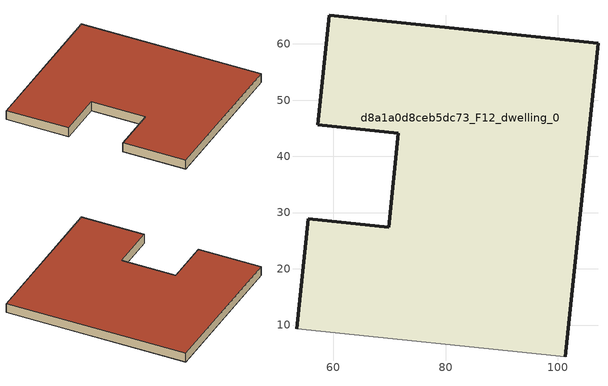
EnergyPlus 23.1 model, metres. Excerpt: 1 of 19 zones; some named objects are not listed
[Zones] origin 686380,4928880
d8a1a0d8ceb5dc73_F12_dwelling_0
 floor to d8a1a0d8ceb5dc73_F11_dwelling_0 (EU_floor_Construction): 101.25,4.31 107.12,60.13 59.34,65.15 57.29,45.62 71.62,44.11 69.86,27.36 55.53,28.87 53.47,9.33 z36
 wall outside (EU_wall_Construction): 53.47,9.33 55.53,28.87 69.86,27.36 71.62,44.11 57.29,45.62 59.34,65.15 107.12,60.13 101.25,4.31 z36:39
 wall adiabatic (EU_wall_Construction): 101.25,4.31 53.47,9.33 z36:39
 roof outside (EU_roof_Construction): 107.12,60.13 101.25,4.31 53.47,9.33 55.53,28.87 69.86,27.36 71.62,44.11 57.29,45.62 59.34,65.15 z39
[Building]
EU S2 Campaign: North Axis=0; Terrain=City; Solar Distribution=FullExterior
[Site:Location]
Bologna: Latitude=44.5; Longitude=11.25; Time Zone=1; Elevation=37
[SizingPeriod:WeatherFileDays]
AnnualSizingPeriod: Begin Month=1; Begin Day of Month=1; End Month=12; End Day of Month=31; Day of Week for Start Day=Monday; Use Weather File Daylight Saving Period=No; Use Weather File Rain and Snow Indicators=No
[MATERIAL]
EU_InternalMass_Material: Roughness=MediumRough; Thickness=0.1; Conductivity=1; Density=1800; Specific Heat=900; Thermal Absorptance=0.9; Solar Absorptance=0.7; Visible Absorptance=0.7
[MATERIAL:NOMASS] Roughness=MediumRough; Thermal Absorptance=0.9; Solar Absorptance=0.7; Visible Absorptance=0.7
Name | Thermal Resistance
EU_wall_NoMass | 0.905828
EU_roof_NoMass | 0.37593
EU_floor_NoMass | 0.67114
[CONSTRUCTION]
EU_wall_Construction: EU_wall_NoMass
EU_roof_Construction: EU_roof_NoMass
EU_floor_Construction: EU_floor_NoMass
EU_InternalMass_Construction: EU_InternalMass_Material
[ZONE]
d8a1a0d8ceb5dc73_F12_dwelling_0: Type=1; Multiplier=1; Ceiling Height=autocalculate; Volume=7360.51; Floor Area=autocalculate; Part of Total Floor Area=Yes
[INTERNALMASS]
d8a1a0d8ceb5dc73_F12_dwelling_0_EU_InternalMass: Construction=EU_InternalMass_Construction; Zone or ZoneList=d8a1a0d8ceb5dc73_F12_dwelling_0; Surface Area=5393.01
[OTHEREQUIPMENT]
EU_Step8_InternalGain_d8a1a0d8ceb5dc73_F12_dwelling_0_f000: Fuel Type=Electricity; Zone or ZoneList or Space or SpaceList=d8a1a0d8ceb5dc73_F12_dwelling_0; Schedule=EU_Step8_GainSchedule_d8a1a0d8ceb5dc73_F12_dwelling_0_f000; Design Level Calculation Method=Watts/Area; Power per Zone Floor Area=1; Fraction Latent=0; Fraction Radiant=0; Fraction Lost=0; Carbon Dioxide Generation Rate=0; EndUse Subcategory=EU_Step8_InternalGains
[ZONEVENTILATION:DESIGNFLOWRATE]
EU_ConstantAir_d8a1a0d8ceb5dc73_F12_dwelling_0: Zone or ZoneList or Space or SpaceList=d8a1a0d8ceb5dc73_F12_dwelling_0; Schedule=EU_AlwaysOn; Design Flow Rate Calculation Method=AirChanges/Hour; Air Changes per Hour=0.73129; Ventilation Type=Natural; Fan Pressure Rise=0; Fan Total Efficiency=1; Constant Term Coefficient=1; Temperature Term Coefficient=0; Velocity Term Coefficient=0; Velocity Squared Term Coefficient=0; Minimum Indoor Temperature=-100; Maximum Indoor Temperature=100; Delta Temperature=-100; Minimum Outdoor Temperature=-100; Maximum Outdoor Temperature=100; Maximum Wind Speed=40
[HVACTEMPLATE:ZONE:IDEALLOADSAIRSYSTEM]
d8a1a0d8ceb5dc73_F12_dwelling_0: Template Thermostat=EU_HeatOnly_d8a1a0d8ceb5dc73_F12_dwelling_0; System Availability Schedule=EU_AlwaysOn; Maximum Heating Supply Air Temperature=50; Minimum Cooling Supply Air Temperature=13; Maximum Heating Supply Air Humidity Ratio=0.0156; Minimum Cooling Supply Air Humidity Ratio=0.0077; Heating Limit=NoLimit; Cooling Limit=NoLimit; Heating Availability Schedule=EU_AlwaysOn; Cooling Availability Schedule=EU_CoolingOff; Dehumidification Control Type=ConstantSensibleHeatRatio; Cooling Sensible Heat Ratio=0.7; Dehumidification Setpoint=60; Humidification Control Type=None; Humidification Setpoint=30; Outdoor Air Method=None; Outdoor Air Flow Rate per Person=0.00944; Outdoor Air Flow Rate per Zone Floor Area=0; Outdoor Air Flow Rate per Zone=0; Demand Controlled Ventilation Type=None; Outdoor Air Economizer Type=NoEconomizer; Heat Recovery Type=None; Sensible Heat Recovery Effectiveness=0.7; Latent Heat Recovery Effectiveness=0.65
[SIZING:ZONE]
d8a1a0d8ceb5dc73_F12_dwelling_0: Zone Cooling Design Supply Air Temperature Input Method=SupplyAirTemperature; Zone Cooling Design Supply Air Temperature=13; Zone Heating Design Supply Air Temperature Input Method=SupplyAirTemperature; Zone Heating Design Supply Air Temperature=50; Zone Cooling Design Supply Air Humidity Ratio=0.008; Zone Heating Design Supply Air Humidity Ratio=0.008; Cooling Design Air Flow Method=DesignDay; Cooling Design Air Flow Rate=0; Cooling Minimum Air Flow per Zone Floor Area=0.000762; Cooling Minimum Air Flow=0; Cooling Minimum Air Flow Fraction=0.2; Heating Design Air Flow Method=DesignDay; Heating Design Air Flow Rate=0; Heating Maximum Air Flow per Zone Floor Area=0.002032; Heating Maximum Air Flow=0.141576; Heating Maximum Air Flow Fraction=0.3; Account for Dedicated Outdoor Air System=No; Dedicated Outdoor Air System Control Strategy=NeutralSupplyAir; Dedicated Outdoor Air Low Setpoint Temperature for Design=autosize; Dedicated Outdoor Air High Setpoint Temperature for Design=autosize; Zone Load Sizing Method=Sensible Load Only No Latent Load; Zone Latent Cooling Design Supply Air Humidity Ratio Input Method=HumidityRatioDifference; Zone Cooling Design Supply Air Humidity Ratio Difference=0.005; Zone Latent Heating Design Supply Air Humidity Ratio Input Method=HumidityRatioDifference; Zone Humidification Design Supply Air Humidity Ratio Difference=0.005
[SCHEDULE:CONSTANT]
Name | Hourly Value
EU_AlwaysOn | 1
EU_CoolingOff | 0
[SCHEDULE:FILE]
EU_Step8_GainSchedule_d8a1a0d8ceb5dc73_F12_dwelling_0_f000: File=../../schedules/d8a1a0d8ceb5dc73/d8a1a0d8ceb5dc73_F12_dwelling_0_f000_gain.csv; Column Number=1; Rows to Skip at Top=0; Number of Hours of Data=8760; Column Separator=Comma; Interpolate to Timestep=No; Minutes per Item=60; Adjust Schedule for Daylight Savings=Yes
